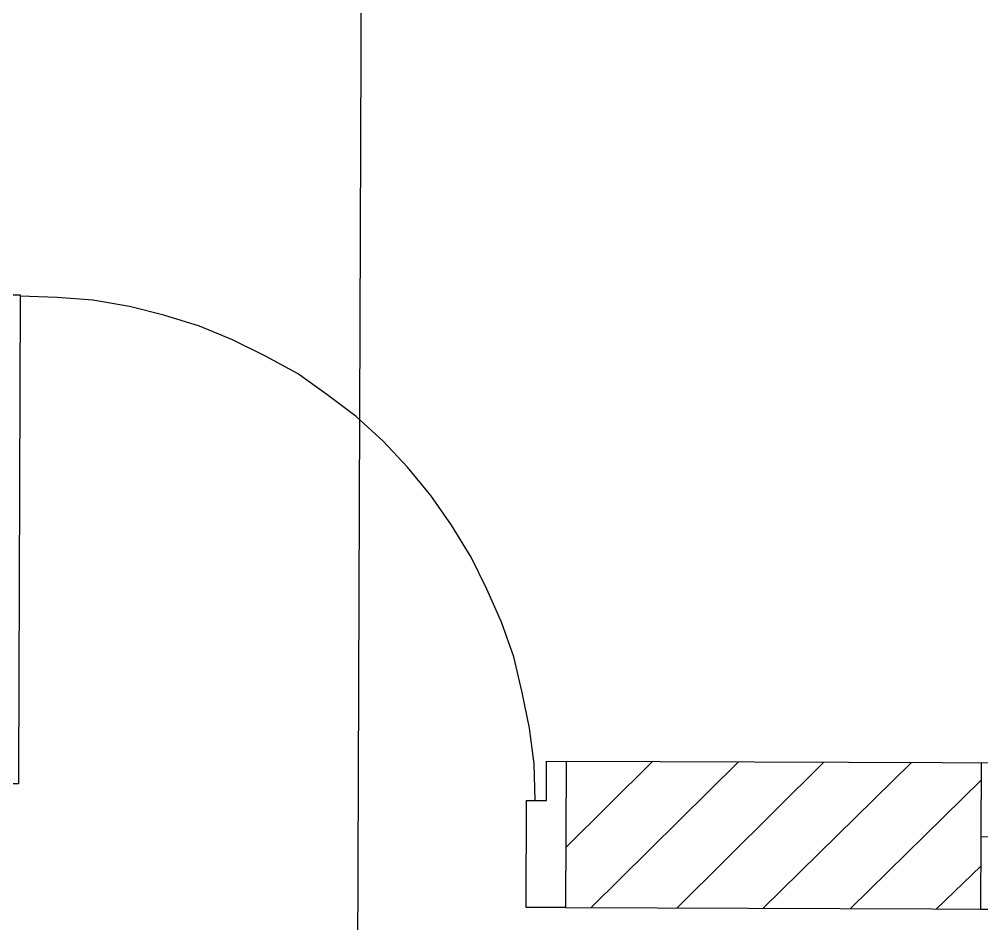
# Model space of a CAD drawing. Header units: millimetres. Extents: x -125 to 146, y -26 to 163.
# Drawn here: x -15.68 to 17.55, y 51.73 to 82.95 of the extents above; entities that cross this region are included whole.
import ezdxf

# ---------------------------------------------------------------- set-up
doc = ezdxf.new("R2010")
doc.units = ezdxf.units.MM
doc.header["$MEASUREMENT"] = 0
doc.layers.get('0').update_dxf_attribs({"color": 255, "linetype": 'CONTINUOUS'})

msp = doc.modelspace()

# ---------------------------------------------------------------- linework, layer by layer
at = {"color": 7, "linetype": 'Continuous', "lineweight": 30, "true_color": 0x000007}
for p, q in [((3.191, 54.363), (6.168, 57.321)), ((4.073, 52.283), (9.137, 57.31)), ((7.041, 52.272), (12.103, 57.299)), ((10.007, 52.261), (15.111, 57.287)), ((13.015, 52.25), (17.525, 56.686)), ((15.984, 52.239), (17.514, 53.717))]:
    msp.add_line(p, q, dxfattribs=at)
at = {"color": 5, "linetype": 'Continuous', "lineweight": 30, "true_color": 0x000005}
msp.add_line((17.517, 54.736), (34.345, 54.674), dxfattribs=at)
at = {"color": 7, "linetype": 'Continuous', "lineweight": 25, "true_color": 0x000007}
msp.add_lwpolyline([(-4.205, -8.79), (-3.604, 153.697), (8.517, 153.653), (6.021, 154.807), (6.016, 153.662)], dxfattribs=at)
at = {"color": 7, "linetype": 'Continuous', "lineweight": 30, "true_color": 0x000007}
msp.add_lwpolyline([(-22.1, 57.425), (-21.838, 128.238), (48.94, 127.976), (48.679, 57.163), (3.202, 57.332), (3.184, 52.286), (53.748, 52.099), (54.047, 133.003), (-92.6, 133.545), (-92.899, 52.641), (-52.466, 52.492), (-52.447, 57.537), (-87.838, 57.668), (-87.576, 128.481)], dxfattribs=at)
at = {"color": 30, "linetype": 'Continuous', "lineweight": 30, "true_color": 0x00001e}
for points in [[(-16.215, 56.046), (-16.151, 73.432), (-15.643, 73.43), (-15.704, 56.851), (-15.705, 56.555), (-16.213, 56.557)], [(2.136, 55.978), (2.099, 57.251), (1.934, 58.482), (1.684, 59.713), (1.393, 60.944), (0.974, 62.131), (0.47, 63.279), (-0.079, 64.384), (-0.752, 65.487), (-1.468, 66.509), (-2.271, 67.488), (-3.115, 68.38), (-4.043, 69.233), (-5.059, 69.999), (-6.072, 70.725), (-7.173, 71.321), (-8.314, 71.876), (-9.458, 72.349), (-10.684, 72.734), (-11.871, 73.035), (-13.14, 73.251), (-14.37, 73.34), (-15.643, 73.387)], [(1.826, 52.291), (1.84, 55.979), (2.52, 55.977), (2.525, 57.334)], [(3.184, 52.286), (1.826, 52.291), (1.84, 55.979), (2.52, 55.977), (2.525, 57.334), (3.202, 57.332)]]:
    msp.add_lwpolyline(points, dxfattribs=at)
at = {"color": 5, "linetype": 'Continuous', "lineweight": 30, "true_color": 0x000005}
msp.add_lwpolyline([(17.508, 52.233), (34.335, 52.171), (34.354, 57.216), (17.527, 57.279)], close=True, dxfattribs=at)

doc.saveas('drawing.dxf')
